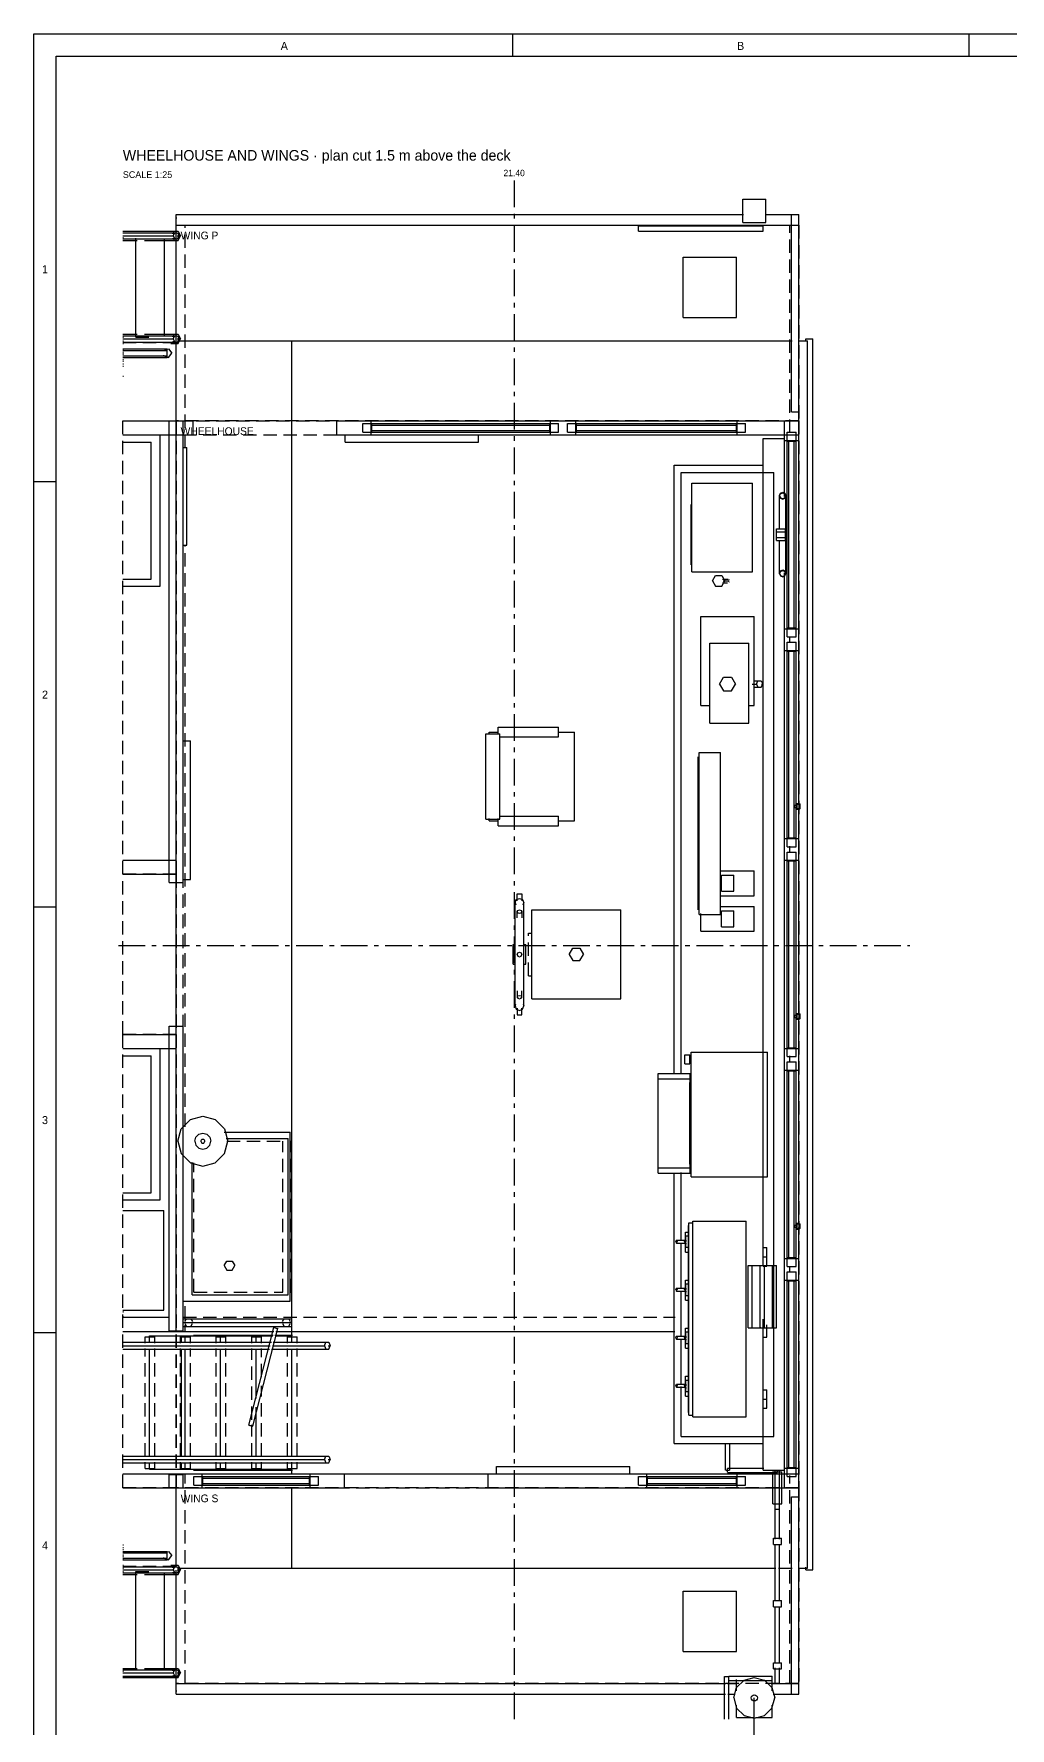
# Model space of a CAD drawing. Extents: x 5 to 836, y 5 to 589.
# Drawn here: x 5 to 224.5, y 208 to 589 of the extents above; entities that cross this region are included whole.
import ezdxf
from ezdxf.enums import TextEntityAlignment as Align

# ---------------------------------------------------------------- set-up
doc = ezdxf.new("R2010")
doc.units = 0
doc.linetypes.add('CENTER', pattern=[10, 6, -1.5, 1, -1.5])
doc.linetypes.add('DASHED', pattern=[4.5, 3, -1.5])
for name, color, linetype in [('CENTRE', 4, 'CENTER'), ('CHECK', 40, 'CONTINUOUS'), ('CUT', 7, 'CONTINUOUS'), ('DETAIL', 8, 'CONTINUOUS'), ('FRAME', 7, 'CONTINUOUS'), ('GA', 4, 'DASHED'), ('GA-TEXT', 4, 'CONTINUOUS'), ('MARKING', 4, 'DASHED'), ('OUTLINE', 7, 'CONTINUOUS'), ('TEXT', 7, 'CONTINUOUS'), ('THIN', 7, 'CONTINUOUS')]:
    doc.layers.add(name, color=color, linetype=linetype)

msp = doc.modelspace()

# ---------------------------------------------------------------- linework, layer by layer
at = {"layer": 'CENTRE'}
for p, q in [((113, 556), (113, 209)), ((113, 556), (113, 209)), ((24, 384), (202, 384))]:
    msp.add_line(p, q, dxfattribs=at)
at = {"layer": 'CHECK'}
msp.add_line((167, 200.2), (167, 214.8), dxfattribs=at)
msp.add_circle((167, 214.8), 0.7, dxfattribs=at)
at = {"layer": 'CUT'}
for p, q in [((25, 502), (40.84, 502)), ((35.4, 398.16), (35.4, 502)), ((37, 498.8), (37, 502)), ((38.6, 398.16), (38.6, 502)), ((40.84, 498.8), (40.84, 502)), ((73.16, 502), (80.84, 502)), ((73.16, 498.8), (73.16, 502)), ((79, 501.4), (81, 501.4)), ((79, 499.4), (79, 501.4)), ((79, 499.4), (81, 499.4)), ((80.84, 498.8), (80.84, 502)), ((81, 499.4), (81, 501.4)), ((81, 501), (121, 501)), ((81, 499.8), (121, 499.8)), ((121, 499.4), (121, 501.4)), ((121, 501.4), (123, 501.4)), ((121, 499.4), (123, 499.4)), ((121.16, 502), (126.84, 502)), ((121.16, 498.8), (121.16, 502)), ((123, 499.4), (123, 501.4)), ((125, 501.4), (127, 501.4)), ((125, 499.4), (125, 501.4)), ((125, 499.4), (127, 499.4)), ((126.84, 498.8), (126.84, 502)), ((127, 499.4), (127, 501.4)), ((127, 501), (163, 501)), ((127, 499.8), (163, 499.8)), ((163, 499.4), (163, 501.4)), ((163, 501.4), (165, 501.4)), ((163, 499.4), (165, 499.4)), ((163.16, 502), (177, 502)), ((163.16, 498.8), (163.16, 502)), ((165, 499.4), (165, 501.4)), ((173.8, 497.56), (173.8, 502)), ((174.4, 499.4), (176.4, 499.4)), ((174.4, 497.4), (174.4, 499.4)), ((176.4, 497.4), (176.4, 499.4)), ((177, 497.56), (177, 502)), ((25, 498.8), (40.84, 498.8)), ((38.6, 496), (39.4, 496)), ((39.4, 474), (39.4, 496)), ((73.16, 498.8), (105, 498.8)), ((75, 497.2), (75, 498.8)), ((75, 497.2), (105, 497.2)), ((105, 497.2), (105, 498.8)), ((121.16, 498.8), (126.84, 498.8)), ((163.16, 498.8), (177, 498.8)), ((173.8, 497.56), (177, 497.56)), ((174.4, 497.4), (176.4, 497.4)), ((174.8, 455.4), (174.8, 497.4)), ((176, 455.4), (176, 497.4)), ((172.68, 485.08), (172.89, 485.59)), ((172.68, 485.08), (172.89, 484.57)), ((172.89, 485.59), (173.4, 485.8)), ((172.89, 484.57), (173.4, 484.36)), ((173.4, 485.8), (173.91, 485.59)), ((173.4, 484.36), (173.91, 484.57)), ((173.91, 485.59), (174.12, 485.08)), ((173.91, 484.57), (174.12, 485.08)), ((172, 477.02), (174, 477.02)), ((172, 475.78), (172, 477.02)), ((174, 475.78), (174, 477.02)), ((38.6, 474), (39.4, 474)), ((172, 475.78), (174, 475.78)), ((172.68, 467.72), (172.84, 468.1)), ((172.68, 467.72), (172.89, 467.21)), ((172.84, 468.1), (172.89, 468.23)), ((172.89, 468.23), (173.4, 468.44)), ((172.89, 467.21), (173.4, 467)), ((173.4, 468.44), (173.91, 468.23)), ((173.4, 467), (173.91, 467.21)), ((173.91, 468.23), (174.12, 467.72)), ((173.91, 467.21), (174.12, 467.72)), ((173.8, 450.36), (173.8, 455.24)), ((173.8, 455.24), (177, 455.24)), ((174.4, 455.4), (176.4, 455.4)), ((174.4, 453.4), (174.4, 455.4)), ((174.4, 453.4), (176.4, 453.4)), ((176.4, 453.4), (176.4, 455.4)), ((177, 450.36), (177, 455.24)), ((173.8, 450.36), (177, 450.36)), ((174.4, 450.2), (174.4, 452.2)), ((174.4, 452.2), (176.4, 452.2)), ((174.4, 450.2), (176.4, 450.2)), ((174.8, 408.2), (174.8, 450.2)), ((176, 408.2), (176, 450.2)), ((176.4, 450.2), (176.4, 452.2)), ((38.6, 430), (40.2, 430)), ((40.2, 398.8), (40.2, 430)), ((176.02, 415.07), (176.02, 415.5)), ((176.05, 415.52), (176.47, 415.52)), ((176.5, 415.07), (176.5, 415.5)), ((176.64, 414.84), (176.64, 415.72)), ((176.7, 415.78), (177.22, 415.78)), ((177.28, 414.84), (177.28, 415.72)), ((176.05, 415.04), (176.47, 415.04)), ((176.7, 414.78), (177.22, 414.78)), ((173.8, 403.16), (173.8, 408.04)), ((173.8, 408.04), (177, 408.04)), ((174.4, 408.2), (176.4, 408.2)), ((174.4, 406.2), (174.4, 408.2)), ((176.4, 406.2), (176.4, 408.2)), ((177, 403.16), (177, 408.04)), ((174.4, 406.2), (176.4, 406.2)), ((174.4, 403), (174.4, 405)), ((174.4, 405), (176.4, 405)), ((176.4, 403), (176.4, 405)), ((25, 403.2), (37, 403.2)), ((37, 400), (37, 403.2)), ((173.8, 403.16), (177, 403.16)), ((174.4, 403), (176.4, 403)), ((174.8, 361), (174.8, 403)), ((176, 361), (176, 403)), ((25, 400), (37, 400)), ((35.4, 398.16), (38.6, 398.16)), ((38.6, 398.8), (40.2, 398.8)), ((125.4, 382), (126.2, 383.39)), ((125.4, 382), (126.2, 380.61)), ((126.2, 383.39), (127.8, 383.39)), ((127.8, 383.39), (128.6, 382)), ((127.8, 380.61), (128.6, 382)), ((126.2, 380.61), (127.8, 380.61)), ((35.4, 297.2), (35.4, 365.84)), ((35.4, 365.84), (38.6, 365.84)), ((38.6, 297.36), (38.6, 365.84)), ((176.02, 367.87), (176.02, 368.3)), ((176.05, 368.32), (176.47, 368.32)), ((176.05, 367.84), (176.47, 367.84)), ((176.5, 367.87), (176.5, 368.3)), ((176.64, 367.64), (176.64, 368.52)), ((176.7, 368.58), (177.22, 368.58)), ((176.7, 367.58), (177.22, 367.58)), ((177.28, 367.64), (177.28, 368.52)), ((25, 364), (37, 364)), ((37, 360.8), (37, 364)), ((25, 360.8), (37, 360.8)), ((152.8, 360), (170, 360)), ((152.8, 332), (152.8, 360)), ((170, 332), (170, 360)), ((173.8, 355.96), (173.8, 360.84)), ((173.8, 360.84), (177, 360.84)), ((174.4, 361), (176.4, 361)), ((174.4, 359), (174.4, 361)), ((174.4, 359), (176.4, 359)), ((176.4, 359), (176.4, 361)), ((177, 355.96), (177, 360.84)), ((145.4, 332.81), (145.4, 355.2)), ((145.4, 355.2), (152.6, 355.2)), ((152.6, 332.8), (152.6, 355.19)), ((173.8, 355.96), (177, 355.96)), ((174.4, 355.8), (174.4, 357.8)), ((174.4, 357.8), (176.4, 357.8)), ((174.4, 355.8), (176.4, 355.8)), ((174.8, 313.8), (174.8, 355.8)), ((176, 313.8), (176, 355.8)), ((176.4, 355.8), (176.4, 357.8)), ((145.4, 354), (152.6, 354)), ((41.2, 340), (41.44, 340.9)), ((41.2, 340), (41.44, 339.1)), ((41.44, 340.9), (42.1, 341.56)), ((41.44, 339.1), (42.1, 338.44)), ((42.1, 341.56), (43, 341.8)), ((43, 341.8), (43.9, 341.56)), ((43.9, 341.56), (44.56, 340.9)), ((43.9, 338.44), (44.56, 339.1)), ((44.56, 340.9), (44.8, 340)), ((44.56, 339.1), (44.8, 340)), ((42.1, 338.44), (43, 338.2)), ((43, 338.2), (43.9, 338.44)), ((145.4, 334), (152.6, 334)), ((145.4, 332.8), (152.6, 332.8)), ((152.8, 332), (170, 332)), ((25, 324.4), (34.2, 324.4)), ((34.2, 302), (34.2, 324.4)), ((176.02, 320.67), (176.02, 321.1)), ((176.05, 321.12), (176.47, 321.12)), ((176.05, 320.64), (176.47, 320.64)), ((176.5, 320.67), (176.5, 321.1)), ((176.64, 320.44), (176.64, 321.32)), ((176.7, 321.38), (177.22, 321.38)), ((176.7, 320.38), (177.22, 320.38)), ((177.28, 320.44), (177.28, 321.32)), ((173.8, 308.76), (173.8, 313.64)), ((173.8, 313.64), (177, 313.64)), ((174.4, 313.8), (176.4, 313.8)), ((174.4, 311.8), (174.4, 313.8)), ((176.4, 311.8), (176.4, 313.8)), ((177, 308.76), (177, 313.64)), ((173.8, 308.76), (177, 308.76)), ((174.4, 311.8), (176.4, 311.8)), ((174.4, 308.6), (174.4, 310.6)), ((174.4, 310.6), (176.4, 310.6)), ((176.4, 308.6), (176.4, 310.6)), ((174.4, 308.6), (176.4, 308.6)), ((174.8, 266.6), (174.8, 308.6)), ((176, 266.6), (176, 308.6)), ((25, 302), (34.2, 302)), ((25, 300.4), (35.4, 300.4)), ((25, 297.2), (35.4, 297.2)), ((35.4, 297.36), (38.6, 297.36)), ((109, 266.8), (139, 266.8)), ((109, 265.2), (109, 266.8)), ((139, 265.2), (139, 266.8)), ((25, 265.2), (42.84, 265.2)), ((35.4, 265.04), (38.6, 265.04)), ((35.4, 262), (35.4, 265.04)), ((37, 262), (37, 265.2)), ((38.6, 262), (38.6, 265.04)), ((41, 264.6), (43, 264.6)), ((41, 262.6), (41, 264.6)), ((42.84, 262), (42.84, 265.2)), ((43, 262.6), (43, 264.6)), ((43, 264.2), (67, 264.2)), ((43, 263), (67, 263)), ((67, 262.6), (67, 264.6)), ((67, 264.6), (69, 264.6)), ((67.16, 265.2), (74.84, 265.2)), ((67.16, 262), (67.16, 265.2)), ((69, 262.6), (69, 264.6)), ((74.84, 262), (74.84, 265.2)), ((107.16, 265.2), (142.84, 265.2)), ((107.16, 262), (107.16, 265.2)), ((141, 264.6), (143, 264.6)), ((141, 262.6), (141, 264.6)), ((142.84, 262), (142.84, 265.2)), ((143, 262.6), (143, 264.6)), ((143, 264.2), (163, 264.2)), ((143, 263), (163, 263)), ((163, 262.6), (163, 264.6)), ((163, 264.6), (165, 264.6)), ((163.16, 262), (163.16, 265.2)), ((163.16, 265.2), (177, 265.2)), ((165, 262.6), (165, 264.6)), ((173.8, 266.44), (177, 266.44)), ((173.8, 262), (173.8, 266.44)), ((174.4, 266.6), (176.4, 266.6)), ((174.4, 264.6), (174.4, 266.6)), ((174.4, 264.6), (176.4, 264.6)), ((176.4, 264.6), (176.4, 266.6)), ((177, 262), (177, 266.44)), ((25, 262), (42.84, 262)), ((41, 262.6), (43, 262.6)), ((67, 262.6), (69, 262.6)), ((67.16, 262), (74.84, 262)), ((107.16, 262), (142.84, 262)), ((141, 262.6), (143, 262.6)), ((163, 262.6), (165, 262.6)), ((163.16, 262), (177, 262))]:
    msp.add_line(p, q, dxfattribs=at)
at = {"layer": 'DETAIL'}
for p, q in [((164.4, 551.8), (169.6, 551.8)), ((164.4, 546.6), (164.4, 551.8)), ((169.6, 546.6), (169.6, 551.8)), ((37, 544.1), (37, 548.4)), ((37, 548.4), (164.55, 548.4)), ((37, 547.6), (37.14, 547.6)), ((37, 546), (177, 546)), ((141, 545.8), (169, 545.8)), ((141, 544.6), (141, 545.8)), ((164.4, 546.6), (169.6, 546.6)), ((169, 544.6), (169, 545.8)), ((169.45, 548.4), (177, 548.4)), ((175.4, 504), (175.4, 548.4)), ((176.86, 547.6), (177, 547.6)), ((177, 415.61), (177, 548.4)), ((25, 544.64), (37.48, 544.64)), ((25, 544.29), (37.32, 544.29)), ((25, 543.6), (36.35, 543.6)), ((25, 543.2), (25.13, 543.2)), ((25, 542.91), (37.32, 542.91)), ((25, 542.56), (28.19, 542.56)), ((27.95, 520.8), (27.95, 543.06)), ((29.86, 542.56), (37.48, 542.56)), ((34.35, 521.22), (34.35, 542.78)), ((36.25, 544.06), (36.52, 544.64)), ((36.25, 543.14), (36.52, 542.56)), ((36.35, 543.6), (36.68, 544.29)), ((36.35, 543.6), (36.68, 542.91)), ((37, 520.87), (37, 543.12)), ((37.23, 543.6), (37.65, 543.6)), ((37.32, 544.29), (37.65, 543.6)), ((37.32, 542.91), (37.65, 543.6)), ((37.48, 544.64), (37.97, 543.6)), ((37.48, 542.56), (37.97, 543.6)), ((141, 544.6), (169, 544.6)), ((151, 538.8), (163, 538.8)), ((151, 525.2), (151, 538.8)), ((163, 525.2), (163, 538.8)), ((151, 525.2), (163, 525.2)), ((25, 521.44), (28.19, 521.44)), ((25, 521.09), (37.32, 521.09)), ((25, 520.8), (25.13, 520.8)), ((25, 520.4), (36.35, 520.4)), ((25, 520), (25.14, 520)), ((25, 519.71), (37.32, 519.71)), ((25, 519.36), (25.14, 519.36)), ((27.95, 520.8), (30.88, 520.8)), ((29.86, 521.44), (37.48, 521.44)), ((35.82, 519.36), (37.48, 519.36)), ((36.25, 520.86), (36.52, 521.44)), ((36.25, 519.94), (36.52, 519.36)), ((36.35, 520.4), (36.68, 521.09)), ((36.35, 520.4), (36.68, 519.71)), ((37, 297.2), (37, 519.89)), ((37.23, 520.4), (37.65, 520.4)), ((37.29, 520), (175.5, 520)), ((37.32, 521.09), (37.65, 520.4)), ((37.32, 519.71), (37.65, 520.4)), ((37.48, 521.44), (37.97, 520.4)), ((37.48, 519.36), (37.97, 520.4)), ((63, 294.67), (63, 520)), ((176.9, 520), (179, 520)), ((178.6, 520.4), (180.2, 520.4)), ((178.6, 519.84), (178.6, 520.4)), ((179, 244), (179, 520)), ((180.2, 243.6), (180.2, 520.4)), ((25, 518.15), (35, 518.15)), ((25, 518), (25.14, 518)), ((25, 517.79), (35, 517.79)), ((25, 517.4), (25.14, 517.4)), ((25, 517.2), (25.14, 517.2)), ((25, 517), (25.14, 517)), ((25, 516.61), (35, 516.61)), ((25, 516.25), (35, 516.25)), ((25, 515.8), (25.14, 515.8)), ((25, 515.4), (25.14, 515.4)), ((25, 514.8), (25.14, 514.8)), ((34.19, 517.79), (35.31, 518.15)), ((34.19, 516.61), (35.31, 516.25)), ((34.2, 517.66), (34.2, 517.79)), ((34.2, 516.61), (34.2, 516.74)), ((35, 516.25), (35, 518.15)), ((35.31, 518.15), (36, 517.2)), ((35.31, 516.25), (36, 517.2)), ((25, 514.28), (25.14, 514.28)), ((25, 512), (25.14, 512)), ((175.4, 504), (177, 504)), ((25, 502), (40.84, 502)), ((35.4, 398.16), (35.4, 502)), ((38.6, 398.16), (38.6, 502)), ((40.84, 498.8), (40.84, 502)), ((73.16, 502), (177, 502)), ((73.16, 498.8), (73.16, 502)), ((79, 501.4), (121, 501.4)), ((79, 499.4), (79, 501.4)), ((79, 499.4), (121, 499.4)), ((80.84, 498.8), (80.84, 502)), ((81, 499.4), (81, 501.4)), ((81, 501), (121, 501)), ((81, 499.8), (121, 499.8)), ((121, 499.4), (121, 501.4)), ((121.13, 501.4), (123, 501.4)), ((121.13, 499.4), (123, 499.4)), ((121.16, 498.8), (121.16, 502)), ((123, 499.4), (123, 501.4)), ((125, 501.4), (126.87, 501.4)), ((125, 499.4), (125, 501.4)), ((125, 499.4), (126.87, 499.4)), ((126.84, 498.8), (126.84, 502)), ((127, 499.4), (127, 501.4)), ((127, 501.4), (165, 501.4)), ((127, 501), (163, 501)), ((127, 499.8), (163, 499.8)), ((127, 499.4), (165, 499.4)), ((163, 499.4), (163, 501.4)), ((163.16, 498.8), (163.16, 502)), ((165, 499.4), (165, 501.4)), ((173.8, 485), (173.8, 502)), ((174.4, 499.4), (176.4, 499.4)), ((174.4, 497.53), (174.4, 499.4)), ((176.4, 497.53), (176.4, 499.4)), ((25, 498.8), (40.84, 498.8)), ((25, 497.2), (31.4, 497.2)), ((31.4, 466.4), (31.4, 497.2)), ((33.4, 464.8), (33.4, 498.8)), ((38.6, 496), (39.4, 496)), ((39.4, 474), (39.4, 496)), ((73.16, 498.8), (174.48, 498.8)), ((75, 497.2), (75, 498.8)), ((75, 497.2), (105, 497.2)), ((105, 497.2), (105, 498.8)), ((169, 498), (173.8, 498)), ((169, 311.9), (169, 498)), ((173.8, 497.56), (177, 497.56)), ((174.4, 497.4), (176.4, 497.4)), ((174.4, 455.4), (174.4, 497.4)), ((174.8, 455.4), (174.8, 497.4)), ((176, 455.4), (176, 497.4)), ((176.3, 498.8), (177, 498.8)), ((176.4, 455.4), (176.4, 497.4)), ((149, 492), (169.06, 492)), ((149, 355.13), (149, 492)), ((173.66, 492), (173.8, 492)), ((150.6, 490.4), (171.4, 490.4)), ((150.6, 355.06), (150.6, 490.4)), ((153, 488), (166.6, 488)), ((153, 468), (153, 488)), ((166.6, 468), (166.6, 488)), ((171.4, 273.6), (171.4, 490.4)), ((172, 475.07), (172, 477.73)), ((174, 475.07), (174, 477.73)), ((38.6, 474), (39.4, 474)), ((25, 466.4), (31.4, 466.4)), ((153, 468), (166.6, 468)), ((157.6, 466), (158.3, 467.21)), ((157.6, 466), (158.3, 464.79)), ((158.3, 467.21), (159.7, 467.21)), ((159.7, 467.21), (160.4, 466)), ((159.7, 464.79), (160.4, 466)), ((159.83, 466.4), (161.1, 466.4)), ((159.83, 465.58), (160.97, 465.58)), ((160.01, 466), (161.34, 466)), ((161.3, 466.31), (161.35, 466.21)), ((161.3, 465.69), (161.35, 465.79)), ((173.8, 262), (173.8, 467.79)), ((25, 464.8), (33.4, 464.8)), ((158.3, 464.8), (159.7, 464.8)), ((155, 458), (167, 458)), ((155, 438), (155, 458)), ((167, 438), (167, 458)), ((173.8, 455.24), (177, 455.24)), ((174.4, 455.4), (176.4, 455.4)), ((174.4, 453.4), (174.4, 455.27)), ((174.4, 453.4), (176.4, 453.4)), ((176.4, 453.4), (176.4, 455.27)), ((157, 452), (165.8, 452)), ((157, 434), (157, 452)), ((165.8, 434), (165.8, 452)), ((173.8, 450.36), (177, 450.36)), ((174.4, 406.2), (174.4, 452.2)), ((174.4, 452.2), (176.4, 452.2)), ((174.4, 450.2), (176.4, 450.2)), ((174.8, 408.2), (174.8, 450.2)), ((176, 408.2), (176, 450.2)), ((176.4, 406.2), (176.4, 452.2)), ((159.2, 442.8), (160.1, 444.36)), ((159.2, 442.8), (160.1, 441.24)), ((160.1, 444.36), (161.9, 444.36)), ((161.9, 444.36), (162.8, 442.8)), ((161.9, 441.24), (162.8, 442.8)), ((166.55, 442.8), (167.48, 442.8)), ((166.82, 443.49), (168.56, 443.49)), ((166.82, 442.11), (168.56, 442.11)), ((167.48, 442.8), (167.84, 443.49)), ((167.48, 442.8), (167.84, 442.11)), ((168.56, 443.49), (168.92, 442.8)), ((168.56, 442.11), (168.92, 442.8)), ((168.65, 442.8), (168.92, 442.8)), ((160.1, 441.24), (161.9, 441.24)), ((155, 438), (157.09, 438)), ((165.6, 438), (167, 438)), ((106.6, 431.6), (109.8, 431.6)), ((106.6, 412.4), (106.6, 431.6)), ((107.4, 432), (109.49, 432)), ((107.4, 431.44), (107.4, 432)), ((109.4, 431.45), (109.4, 433.1)), ((109.4, 433.1), (123, 433.1)), ((109.68, 430.9), (123, 430.9)), ((109.8, 412.4), (109.8, 431.6)), ((122.84, 432), (126.6, 432)), ((123, 430.9), (123, 433.1)), ((126.6, 412), (126.6, 432)), ((157, 434), (165.8, 434)), ((38.6, 430), (40.2, 430)), ((40.2, 398.8), (40.2, 430)), ((154.6, 427.4), (159.4, 427.4)), ((154.6, 391), (154.6, 427.4)), ((159.4, 391), (159.4, 427.4)), ((106.6, 412.4), (109.8, 412.4)), ((107.4, 412), (107.4, 412.56)), ((107.4, 412), (109.49, 412)), ((109.4, 410.9), (109.4, 412.55)), ((109.68, 413.1), (123, 413.1)), ((122.84, 412), (126.6, 412)), ((123, 410.9), (123, 413.1)), ((177, 368.44), (177, 414.91)), ((109.4, 410.9), (123, 410.9)), ((173.8, 408.04), (177, 408.04)), ((174.4, 408.2), (176.4, 408.2)), ((174.4, 406.2), (176.4, 406.2)), ((174.4, 403.13), (174.4, 405)), ((174.4, 405), (176.4, 405)), ((176.4, 403.13), (176.4, 405)), ((25, 403.2), (37, 403.2)), ((159.33, 400.8), (167, 400.8)), ((167, 395.2), (167, 400.8)), ((173.8, 403.16), (177, 403.16)), ((174.4, 403), (176.4, 403)), ((174.4, 361), (174.4, 403)), ((174.8, 361), (174.8, 403)), ((176, 361), (176, 403)), ((176.4, 361), (176.4, 403)), ((25, 400), (37, 400)), ((35.4, 398.16), (38.6, 398.16)), ((38.6, 398.8), (40.2, 398.8)), ((159.6, 399.8), (162.4, 399.8)), ((113.68, 395.6), (114.72, 395.6)), ((159.33, 395.2), (167, 395.2)), ((159.33, 392.8), (167, 392.8)), ((159.6, 396.2), (162.4, 396.2)), ((167, 387.2), (167, 392.8)), ((113.68, 391.62), (113.83, 391.88)), ((113.68, 391.62), (113.83, 391.36)), ((113.83, 391.88), (114.2, 391.98)), ((113.83, 391.36), (114.2, 391.25)), ((114.2, 391.98), (114.57, 391.88)), ((114.2, 391.25), (114.57, 391.36)), ((114.57, 391.88), (114.72, 391.62)), ((114.57, 391.36), (114.72, 391.62)), ((117, 392), (137, 392)), ((117, 372), (117, 392)), ((137, 372), (137, 392)), ((154.6, 391), (159.4, 391)), ((155, 387.2), (155, 391.16)), ((159.6, 391.8), (162.4, 391.8)), ((155, 387.2), (167, 387.2)), ((159.6, 388.2), (162.4, 388.2)), ((112.8, 379.8), (112.8, 384.2)), ((113.68, 382), (113.83, 382.37)), ((113.68, 382), (113.83, 381.63)), ((113.83, 382.37), (114.2, 382.52)), ((113.83, 381.63), (114.2, 381.48)), ((114.2, 382.52), (114.57, 382.37)), ((114.2, 381.48), (114.57, 381.63)), ((114.57, 382.37), (114.72, 382)), ((114.57, 381.63), (114.72, 382)), ((115.6, 379.8), (115.6, 384.2)), ((125.4, 382), (126.2, 383.39)), ((125.4, 382), (126.2, 380.61)), ((126.2, 383.39), (127.8, 383.39)), ((127.8, 383.39), (128.6, 382)), ((127.8, 380.61), (128.6, 382)), ((126.2, 380.61), (127.8, 380.61)), ((113.68, 372.38), (113.83, 372.64)), ((113.68, 372.38), (113.83, 372.12)), ((113.83, 372.64), (114.2, 372.75)), ((113.83, 372.12), (114.2, 372.02)), ((114.2, 372.75), (114.57, 372.64)), ((114.2, 372.02), (114.57, 372.12)), ((114.57, 372.64), (114.72, 372.38)), ((114.57, 372.12), (114.72, 372.38)), ((117, 372), (137, 372)), ((35.4, 297.2), (35.4, 365.84)), ((35.4, 365.84), (38.6, 365.84)), ((38.6, 342.92), (38.6, 365.84)), ((113.68, 368.4), (114.72, 368.4)), ((177, 321.27), (177, 367.74)), ((25, 364), (37, 364)), ((25, 360.8), (37, 360.8)), ((25, 359.2), (31.4, 359.2)), ((31.4, 328.4), (31.4, 359.2)), ((33.4, 326.8), (33.4, 360.8)), ((151.4, 357.4), (151.4, 359.4)), ((152.52, 357.4), (152.52, 359.4)), ((173.8, 360.84), (177, 360.84)), ((174.4, 361), (176.4, 361)), ((174.4, 359), (174.4, 360.87)), ((174.4, 359), (176.4, 359)), ((176.4, 359), (176.4, 360.87)), ((145.4, 332.8), (145.4, 355.2)), ((145.4, 355.2), (152.6, 355.2)), ((152.6, 332.8), (152.6, 355.2)), ((173.8, 355.96), (177, 355.96)), ((174.4, 311.8), (174.4, 357.8)), ((174.4, 357.8), (176.4, 357.8)), ((174.4, 355.8), (176.4, 355.8)), ((174.8, 313.8), (174.8, 355.8)), ((176, 313.8), (176, 355.8)), ((176.4, 311.8), (176.4, 357.8)), ((145.4, 354), (152.6, 354)), ((38.15, 342.8), (40.2, 344.85)), ((40.2, 344.85), (43, 345.6)), ((43, 345.6), (45.8, 344.85)), ((45.8, 344.85), (47.85, 342.8)), ((37.4, 340), (38.15, 342.8)), ((37.4, 340), (38.15, 337.2)), ((42.52, 340), (42.76, 340.42)), ((42.52, 340), (42.76, 339.58)), ((42.76, 340.42), (43.24, 340.42)), ((42.76, 339.58), (43.24, 339.58)), ((43.24, 340.42), (43.48, 340)), ((43.24, 339.58), (43.48, 340)), ((47.81, 342), (62.6, 342)), ((47.85, 342.8), (48.6, 340)), ((47.85, 337.2), (48.6, 340)), ((62.6, 304), (62.6, 342)), ((38.15, 337.2), (40.2, 335.15)), ((38.6, 297.36), (38.6, 337.19)), ((45.8, 335.15), (47.85, 337.2)), ((40.2, 335.15), (43, 334.4)), ((43, 334.4), (45.8, 335.15)), ((145.4, 334), (152.6, 334)), ((145.4, 332.8), (152.6, 332.8)), ((149, 272), (149, 332.88)), ((150.6, 317.69), (150.6, 332.94)), ((25, 328.4), (31.4, 328.4)), ((25, 326.8), (33.4, 326.8)), ((25, 324.4), (34.2, 324.4)), ((34.2, 302), (34.2, 324.4)), ((152.32, 321.6), (153.2, 321.6)), ((152.32, 278.4), (152.32, 321.6)), ((153.2, 322), (165.2, 322)), ((153.2, 278), (153.2, 322)), ((165.2, 278), (165.2, 322)), ((177, 215.6), (177, 320.57)), ((149.37, 317.4), (149.41, 317.63)), ((149.37, 317.4), (149.41, 317.17)), ((149.41, 317.63), (149.51, 317.72)), ((149.41, 317.17), (149.51, 317.08)), ((149.51, 317.72), (149.61, 317.63)), ((149.51, 317.08), (149.61, 317.17)), ((149.61, 317.17), (149.65, 317.4)), ((149.64, 317.63), (149.68, 317.41)), ((150.6, 306.91), (150.6, 317.13)), ((151.35, 317.4), (151.39, 317.63)), ((151.35, 317.4), (151.39, 317.17)), ((151.39, 317.63), (151.49, 317.72)), ((151.39, 317.17), (151.49, 317.08)), ((151.49, 317.72), (151.59, 317.63)), ((151.49, 317.08), (151.59, 317.17)), ((151.52, 317.64), (151.52, 319.56)), ((151.52, 315.04), (151.52, 316.96)), ((151.59, 317.63), (151.63, 317.4)), ((151.59, 317.17), (151.63, 317.4)), ((151.64, 316.12), (151.64, 318.68)), ((152.2, 316.12), (152.2, 318.68)), ((47.8, 312), (48.4, 313.04)), ((48.4, 313.04), (49.6, 313.04)), ((49.6, 313.04), (50.2, 312)), ((169, 316.08), (169.8, 316.08)), ((169, 314), (169.8, 314)), ((169.8, 311.92), (169.8, 316.08)), ((173.8, 313.64), (177, 313.64)), ((174.4, 313.8), (176.4, 313.8)), ((47.8, 312), (48.4, 310.96)), ((48.4, 310.96), (49.6, 310.96)), ((49.6, 310.96), (50.2, 312)), ((151.52, 306.84), (151.52, 308.76)), ((165.6, 298), (165.6, 312)), ((165.6, 312), (172, 312)), ((166.5, 298), (166.5, 312)), ((168.3, 298), (168.3, 312)), ((168.4, 311.86), (168.4, 312)), ((169, 311.92), (169.8, 311.92)), ((169.2, 311.86), (169.2, 312)), ((169.3, 298), (169.3, 312)), ((171.1, 298), (171.1, 312)), ((172, 298), (172, 312)), ((173.8, 308.76), (177, 308.76)), ((174.4, 311.8), (176.4, 311.8)), ((174.4, 308.73), (174.4, 310.6)), ((174.4, 310.6), (176.4, 310.6)), ((176.4, 308.73), (176.4, 310.6)), ((149.37, 306.6), (149.41, 306.83)), ((149.37, 306.6), (149.41, 306.37)), ((149.41, 306.83), (149.51, 306.92)), ((149.41, 306.37), (149.51, 306.28)), ((149.51, 306.92), (149.61, 306.83)), ((149.51, 306.28), (149.61, 306.37)), ((149.61, 306.83), (149.65, 306.6)), ((149.61, 306.37), (149.65, 306.6)), ((150.6, 296.13), (150.6, 306.35)), ((151.35, 306.6), (151.39, 306.83)), ((151.35, 306.6), (151.39, 306.37)), ((151.39, 306.83), (151.49, 306.92)), ((151.39, 306.37), (151.49, 306.28)), ((151.49, 306.92), (151.59, 306.83)), ((151.49, 306.28), (151.59, 306.37)), ((151.52, 304.24), (151.52, 306.16)), ((151.59, 306.83), (151.63, 306.6)), ((151.59, 306.37), (151.63, 306.6)), ((151.64, 305.32), (151.64, 307.88)), ((152.2, 305.32), (152.2, 307.88)), ((174.4, 308.6), (176.4, 308.6)), ((174.4, 266.6), (174.4, 308.6)), ((174.8, 266.6), (174.8, 308.6)), ((176, 266.6), (176, 308.6)), ((176.4, 266.6), (176.4, 308.6)), ((25, 302), (34.2, 302)), ((25, 301.8), (25.14, 301.8)), ((25, 301.6), (25.14, 301.6)), ((38.6, 304), (62.6, 304)), ((25, 300.56), (25.14, 300.56)), ((25, 300.4), (35.4, 300.4)), ((25, 297.2), (58.96, 297.2)), ((35.4, 297.36), (38.6, 297.36)), ((38.6, 300.07), (63, 300.07)), ((38.6, 299.2), (63, 299.2)), ((38.6, 298.33), (63, 298.33)), ((38.93, 299.42), (39.3, 300.07)), ((38.93, 298.98), (39.3, 298.33)), ((40.3, 300.07), (40.68, 299.42)), ((40.3, 298.33), (40.68, 298.98)), ((58.95, 298.11), (59.8, 297.9)), ((59.51, 297.2), (149.17, 297.2)), ((59.64, 297.94), (59.85, 297.89)), ((60.93, 299.42), (61.3, 300.07)), ((60.93, 298.98), (61.3, 298.33)), ((62.3, 300.07), (62.67, 299.42)), ((62.3, 298.33), (62.67, 298.98)), ((151.52, 296.04), (151.52, 297.96)), ((165.6, 298), (172, 298)), ((168.4, 298), (168.4, 298.14)), ((169, 266), (169, 299.94)), ((169.2, 298), (169.2, 298.14)), ((169.8, 295.92), (169.8, 298.69)), ((176.86, 297.2), (177, 297.2)), ((25, 294.76), (58.4, 294.76)), ((25, 294), (58.1, 294)), ((31, 296.2), (58.77, 296.2)), ((31, 294.67), (31, 296.2)), ((38.2, 294.67), (38.2, 296.2)), ((39, 294.67), (39, 296.2)), ((39.8, 296.06), (39.8, 296.2)), ((40.93, 296.36), (58.78, 296.36)), ((46.2, 295.92), (46.2, 296.2)), ((47, 294.67), (47, 296.2)), ((47.8, 296.06), (47.8, 296.2)), ((54.2, 295.92), (54.2, 296.2)), ((55, 294.67), (55, 296.2)), ((55.8, 296.06), (55.8, 296.2)), ((58.66, 294), (70.39, 294)), ((58.82, 294.76), (71.31, 294.76)), ((59.2, 296.36), (63.13, 296.36)), ((59.33, 296.2), (63.1, 296.2)), ((70.39, 294), (70.69, 294.76)), ((70.39, 294), (70.69, 293.24)), ((71.19, 294), (71.61, 294)), ((71.31, 294.76), (71.61, 294)), ((71.31, 293.24), (71.61, 294)), ((149.37, 295.8), (149.41, 296.03)), ((149.37, 295.8), (149.41, 295.57)), ((149.41, 296.03), (149.51, 296.12)), ((149.41, 295.57), (149.51, 295.48)), ((149.51, 296.12), (149.61, 296.03)), ((149.51, 295.48), (149.61, 295.57)), ((149.61, 296.03), (149.65, 295.8)), ((149.61, 295.57), (149.65, 295.8)), ((150.6, 285.22), (150.6, 295.57)), ((151.35, 295.8), (151.39, 296.03)), ((151.35, 295.8), (151.39, 295.57)), ((151.39, 296.03), (151.49, 296.12)), ((151.39, 295.57), (151.49, 295.48)), ((151.49, 296.12), (151.59, 296.03)), ((151.49, 295.48), (151.59, 295.57)), ((151.52, 293.44), (151.52, 295.36)), ((151.59, 296.03), (151.63, 295.8)), ((151.59, 295.57), (151.63, 295.8)), ((151.64, 294.52), (151.64, 297.08)), ((152.2, 294.52), (152.2, 297.08)), ((169, 295.92), (169.8, 295.92)), ((25, 293.24), (57.98, 293.24)), ((31, 269.13), (31, 293.27)), ((38.2, 269.13), (38.2, 293.27)), ((39, 269.13), (39, 293.27)), ((47, 269.13), (47, 293.27)), ((55, 282.11), (55, 293.27)), ((58.43, 293.24), (71.31, 293.24)), ((63, 269.05), (63, 293.29)), ((151.52, 285.24), (151.52, 287.16)), ((151.64, 283.72), (151.64, 286.28)), ((152.2, 283.72), (152.2, 286.28)), ((149.37, 285), (149.41, 285.23)), ((149.37, 285), (149.41, 284.77)), ((149.41, 285.23), (149.51, 285.32)), ((149.41, 284.77), (149.51, 284.68)), ((149.51, 285.32), (149.61, 285.23)), ((149.51, 284.68), (149.61, 284.77)), ((149.61, 285.23), (149.65, 285)), ((149.61, 284.77), (149.65, 285)), ((150.6, 273.6), (150.6, 284.8)), ((151.35, 285), (151.39, 285.23)), ((151.35, 285), (151.39, 284.77)), ((151.39, 285.23), (151.49, 285.32)), ((151.39, 284.77), (151.49, 284.68)), ((151.49, 285.32), (151.59, 285.23)), ((151.49, 284.68), (151.59, 284.77)), ((151.52, 282.64), (151.52, 284.56)), ((151.59, 285.23), (151.63, 285)), ((151.59, 284.77), (151.63, 285)), ((169, 284.08), (169.8, 284.08)), ((169, 282), (169.8, 282)), ((169.8, 279.92), (169.8, 284.08)), ((55, 269.13), (55, 280.15)), ((152.32, 278.4), (153.2, 278.4)), ((169, 279.92), (169.8, 279.92)), ((53.35, 276.11), (53.56, 276.06)), ((53.4, 276.1), (54.25, 275.89)), ((53.56, 276.06), (53.91, 275.97)), ((153.2, 278), (165.2, 278)), ((149, 272), (169.06, 272)), ((150.6, 273.6), (171.4, 273.6)), ((173.66, 272), (173.8, 272)), ((25, 269.16), (71.31, 269.16)), ((25, 268.4), (70.39, 268.4)), ((25, 267.64), (71.31, 267.64)), ((31, 266.2), (31, 267.73)), ((38.2, 266.2), (38.2, 267.73)), ((39, 266.2), (39, 267.73)), ((47, 266.2), (47, 267.73)), ((55, 266.2), (55, 267.73)), ((63, 265.06), (63, 267.79)), ((70.39, 268.4), (70.69, 269.16)), ((70.39, 268.4), (70.69, 267.64)), ((71.19, 268.4), (71.61, 268.4)), ((71.31, 269.16), (71.61, 268.4)), ((71.31, 267.64), (71.61, 268.4)), ((109, 266.8), (139, 266.8)), ((109, 265.2), (109, 266.8)), ((139, 265.2), (139, 266.8)), ((25, 265.2), (171.27, 265.2)), ((31, 266.2), (63.1, 266.2)), ((35.4, 265.04), (38.6, 265.04)), ((35.4, 262), (35.4, 265.04)), ((37, 244.09), (37, 265.2)), ((38.6, 262), (38.6, 265.04)), ((39.8, 266.2), (39.8, 266.34)), ((40.93, 266.04), (63.13, 266.04)), ((41, 264.6), (42.87, 264.6)), ((41, 262.6), (41, 264.6)), ((42.84, 262), (42.84, 265.2)), ((43, 262.6), (43, 264.6)), ((43, 264.6), (69, 264.6)), ((43, 264.2), (67, 264.2)), ((43, 263), (67, 263)), ((46.2, 266.2), (46.2, 266.48)), ((47.8, 266.2), (47.8, 266.34)), ((54.2, 266.2), (54.2, 266.48)), ((55.8, 266.2), (55.8, 266.34)), ((67, 262.6), (67, 264.6)), ((67.16, 262), (67.16, 265.2)), ((69, 262.6), (69, 264.6)), ((74.84, 262), (74.84, 265.2)), ((107.16, 262), (107.16, 265.2)), ((141, 262.6), (141, 264.6)), ((141, 264.6), (142.87, 264.6)), ((142.84, 262), (142.84, 265.2)), ((143, 262.6), (143, 264.6)), ((143, 264.6), (165, 264.6)), ((143, 264.2), (163, 264.2)), ((143, 263), (163, 263)), ((160.58, 266), (161.42, 266)), ((161, 265.58), (161, 266.42)), ((163, 262.6), (163, 264.6)), ((163.16, 262), (163.16, 265.2)), ((165, 262.6), (165, 264.6)), ((169, 266), (173.8, 266)), ((171.2, 265.6), (173.2, 265.6)), ((172.2, 265.58), (172.2, 266.12)), ((173.08, 265.2), (174.48, 265.2)), ((173.8, 266.44), (177, 266.44)), ((174.4, 266.6), (176.4, 266.6)), ((174.4, 264.6), (174.4, 266.47)), ((174.4, 264.6), (176.4, 264.6)), ((176.3, 265.2), (177, 265.2)), ((176.4, 264.6), (176.4, 266.47)), ((25, 262), (74.84, 262)), ((41, 262.6), (42.87, 262.6)), ((43, 262.6), (69, 262.6)), ((63, 244), (63, 262.19)), ((107.16, 262), (171.27, 262)), ((141, 262.6), (142.87, 262.6)), ((143, 262.6), (165, 262.6)), ((173.09, 262), (177, 262)), ((175.4, 215.6), (175.4, 260)), ((175.4, 260), (177, 260)), ((171.2, 258.4), (173.2, 258.4)), ((171.72, 257.2), (172.68, 257.2)), ((25, 249.2), (25.14, 249.2)), ((25, 248.6), (25.14, 248.6)), ((25, 248.2), (25.14, 248.2)), ((25, 247.75), (35, 247.75)), ((34.19, 247.39), (35.31, 247.75)), ((35, 245.85), (35, 247.75)), ((35.31, 247.75), (36, 246.8)), ((171.3, 250.7), (173.1, 250.7)), ((171.3, 249.3), (171.3, 250.7)), ((171.3, 249.3), (173.1, 249.3)), ((173.1, 249.3), (173.1, 250.7)), ((25, 247.39), (35, 247.39)), ((25, 247), (25.14, 247)), ((25, 246.8), (25.14, 246.8)), ((25, 246.6), (25.14, 246.6)), ((25, 246.21), (35, 246.21)), ((25, 246), (25.14, 246)), ((25, 245.85), (35, 245.85)), ((25, 244.64), (25.14, 244.64)), ((25, 244.29), (37.32, 244.29)), ((25, 244), (25.14, 244)), ((34.19, 246.21), (35.31, 245.85)), ((34.2, 247.26), (34.2, 247.39)), ((34.2, 246.21), (34.2, 246.34)), ((35.31, 245.85), (36, 246.8)), ((35.82, 244.64), (37.48, 244.64)), ((36.25, 244.06), (36.52, 244.64)), ((36.35, 243.6), (36.68, 244.29)), ((37.29, 244), (171.86, 244)), ((37.32, 244.29), (37.65, 243.6)), ((37.48, 244.64), (37.97, 243.6)), ((172.42, 244), (175.5, 244)), ((176.9, 244), (179, 244)), ((178.6, 243.6), (178.6, 244.16)), ((25, 243.6), (36.35, 243.6)), ((25, 243.2), (25.13, 243.2)), ((25, 242.91), (37.32, 242.91)), ((25, 242.56), (28.19, 242.56)), ((27.95, 220.94), (27.95, 243.2)), ((27.95, 243.2), (30.88, 243.2)), ((29.86, 242.56), (37.48, 242.56)), ((34.35, 221.22), (34.35, 242.78)), ((36.25, 243.14), (36.52, 242.56)), ((36.35, 243.6), (36.68, 242.91)), ((37, 220.87), (37, 243.11)), ((37.23, 243.6), (37.65, 243.6)), ((37.32, 242.91), (37.65, 243.6)), ((37.48, 242.56), (37.97, 243.6)), ((178.6, 243.6), (180.2, 243.6)), ((151, 225.2), (151, 238.8)), ((151, 238.8), (163, 238.8)), ((163, 225.2), (163, 238.8)), ((171.3, 235.3), (171.3, 236.7)), ((171.3, 236.7), (173.1, 236.7)), ((173.1, 235.3), (173.1, 236.7)), ((171.3, 235.3), (173.1, 235.3)), ((151, 225.2), (163, 225.2)), ((25, 221.44), (28.19, 221.44)), ((25, 221.09), (37.32, 221.09)), ((29.86, 221.44), (37.48, 221.44)), ((36.25, 220.86), (36.52, 221.44)), ((36.35, 220.4), (36.68, 221.09)), ((37.32, 221.09), (37.65, 220.4)), ((37.48, 221.44), (37.97, 220.4)), ((171.3, 221.3), (171.3, 222.7)), ((171.3, 222.7), (173.1, 222.7)), ((171.3, 221.3), (173.1, 221.3)), ((173.1, 221.3), (173.1, 222.7)), ((25, 220.8), (25.13, 220.8)), ((25, 220.4), (36.35, 220.4)), ((25, 219.7), (37.32, 219.7)), ((25, 219.36), (37.48, 219.36)), ((36.25, 219.94), (36.52, 219.36)), ((36.35, 220.4), (36.68, 219.71)), ((37, 215.6), (37, 219.9)), ((37, 218), (160.5, 218)), ((37.23, 220.4), (37.65, 220.4)), ((37.32, 219.71), (37.65, 220.4)), ((37.48, 219.36), (37.97, 220.4)), ((160.3, 219.6), (161.3, 219.6)), ((160.3, 210), (160.3, 219.6)), ((161.06, 218), (163.15, 218)), ((161.3, 219.7), (171, 219.7)), ((161.3, 210), (161.3, 219.7)), ((161.3, 218.7), (171, 218.7)), ((163, 216.41), (163, 218.92)), ((163.02, 217.1), (164.7, 218.78)), ((164.7, 218.78), (167, 219.4)), ((167, 219.4), (169.3, 218.78)), ((169.3, 218.78), (170.98, 217.1)), ((170.85, 218), (177, 218)), ((170.86, 219.2), (171, 219.2)), ((171, 216.41), (171, 219.7)), ((37, 216.4), (37.14, 216.4)), ((37, 215.6), (160.5, 215.6)), ((161.06, 215.6), (162.73, 215.6)), ((162.4, 214.8), (163.02, 217.1)), ((162.4, 214.8), (163.02, 212.5)), ((170.98, 217.1), (171.6, 214.8)), ((170.98, 212.5), (171.6, 214.8)), ((171.27, 215.6), (177, 215.6)), ((176.86, 216.4), (177, 216.4)), ((163, 210.4), (163, 213.19)), ((163, 210.4), (166.72, 210.4)), ((163.02, 212.5), (164.7, 210.82)), ((164.7, 210.82), (167, 210.2)), ((167, 210.2), (169.3, 210.82)), ((167.28, 210.4), (171, 210.4)), ((169.3, 210.82), (170.98, 212.5)), ((171, 210.4), (171, 213.19))]:
    msp.add_line(p, q, dxfattribs=at)
at = {"layer": 'FRAME'}
for p, q in [((10, 584), (831, 584)), ((10, 10), (10, 584))]:
    msp.add_line(p, q, dxfattribs=at)
at = {"layer": 'GA'}
for p, q in [((37, 546), (177, 546)), ((37, 502), (37, 546)), ((177, 546), (177, 502)), ((25, 502), (37, 502)), ((25, 400), (25, 502)), ((37, 502), (37, 400)), ((37, 502), (177, 502)), ((37, 262), (37, 502)), ((177, 502), (37, 502)), ((177, 502), (177, 262)), ((37, 400), (25, 400)), ((25, 400), (37, 400)), ((25, 364), (25, 400)), ((37, 400), (37, 364)), ((25, 364), (37, 364)), ((25, 262), (25, 364)), ((37, 364), (25, 364)), ((37, 364), (37, 262)), ((37, 262), (25, 262)), ((177, 262), (37, 262)), ((37, 262), (177, 262)), ((37, 218), (37, 262)), ((177, 262), (177, 218)), ((177, 218), (37, 218))]:
    msp.add_line(p, q, dxfattribs=at)
at = {"layer": 'MARKING'}
for p, q in [((39, 495.9), (39, 546)), ((39, 546), (175, 546)), ((175, 499.26), (175, 546)), ((25, 519.6), (37, 519.6)), ((37, 502), (37, 519.6)), ((25, 502), (37, 502)), ((25, 498.8), (35.4, 498.8)), ((35.4, 403.2), (35.4, 498.8)), ((38.6, 498.8), (173.8, 498.8)), ((38.6, 342.93), (38.6, 498.8)), ((173.8, 497.4), (173.8, 498.8)), ((39, 343.24), (39, 474.07)), ((173.8, 450.25), (173.8, 455.29)), ((175, 452.11), (175, 453.5)), ((173.8, 403.1), (173.8, 408.13)), ((175, 404.81), (175, 406.35)), ((25, 403.2), (35.4, 403.2)), ((25, 400), (37, 400)), ((37, 364), (37, 400)), ((116.2, 386.8), (117, 386.8)), ((116.2, 377.2), (116.2, 386.8)), ((117, 377.2), (117, 386.8)), ((116.2, 377.2), (117, 377.2)), ((25, 364), (37, 364)), ((25, 360.8), (35.4, 360.8)), ((35.4, 300.4), (35.4, 360.8)), ((173.8, 355.81), (173.8, 360.98)), ((175, 357.65), (175, 359.19)), ((48.41, 340), (61, 340)), ((61, 306), (61, 340)), ((62.6, 340), (62.8, 340)), ((62.6, 306), (62.6, 340)), ((62.8, 306), (62.8, 340)), ((38.6, 300.4), (38.6, 337.2)), ((41, 306), (41, 335.1)), ((173.8, 308.66), (173.8, 313.69)), ((175, 310.49), (175, 311.89)), ((41, 306), (61, 306)), ((62.6, 306), (62.8, 306)), ((39, 299.86), (39, 304.2)), ((25, 300.4), (35.4, 300.4)), ((38.6, 300.4), (149.18, 300.4)), ((39, 297.2), (39, 298.6)), ((39, 297.2), (58.87, 297.2)), ((59.43, 297.2), (149.12, 297.2)), ((63, 294.67), (63, 300.4)), ((30, 296), (32.2, 296)), ((30, 294.6), (30, 296)), ((32.2, 294.6), (32.2, 296)), ((38, 296), (40.2, 296)), ((38, 294.6), (38, 296)), ((40.2, 294.6), (40.2, 296)), ((46, 296), (48.2, 296)), ((46, 294.6), (46, 296)), ((48.2, 294.6), (48.2, 296)), ((54, 296), (56.2, 296)), ((54, 294.6), (54, 296)), ((56.2, 294.6), (56.2, 296)), ((62, 296), (64.2, 296)), ((62, 294.6), (62, 296)), ((64.2, 294.6), (64.2, 296)), ((30, 269.05), (30, 293.35)), ((32.2, 269.05), (32.2, 293.35)), ((38, 269.05), (38, 293.35)), ((40.2, 269.05), (40.2, 293.35)), ((46, 269.05), (46, 293.35)), ((48.2, 269.05), (48.2, 293.35)), ((54, 277.29), (54, 293.35)), ((56.2, 286.92), (56.2, 293.35)), ((62, 269.05), (62, 293.35)), ((63, 269.11), (63, 293.29)), ((64.2, 269.05), (64.2, 293.35)), ((56.2, 269.05), (56.2, 284.97)), ((54, 269.05), (54, 276.17)), ((30, 266.4), (30, 267.8)), ((32.2, 266.4), (32.2, 267.8)), ((38, 266.4), (38, 267.8)), ((40.2, 266.4), (40.2, 267.8)), ((46, 266.4), (46, 267.8)), ((48.2, 266.4), (48.2, 267.8)), ((54, 266.4), (54, 267.8)), ((56.2, 266.4), (56.2, 267.8)), ((62, 266.4), (62, 267.8)), ((63, 265.2), (63, 267.72)), ((64.2, 266.4), (64.2, 267.8)), ((30, 266.4), (32.2, 266.4)), ((38, 266.4), (40.2, 266.4)), ((39, 265.2), (171.36, 265.2)), ((39, 218), (39, 265.2)), ((46, 266.4), (48.2, 266.4)), ((54, 266.4), (56.2, 266.4)), ((62, 266.4), (64.2, 266.4)), ((173.04, 265.2), (174.58, 265.2)), ((173.8, 265.2), (173.8, 266.6)), ((175, 218), (175, 264.78)), ((25, 262), (37, 262)), ((37, 244.4), (37, 262)), ((25, 244.4), (37, 244.4)), ((39, 218), (160.59, 218)), ((161.01, 218), (163.11, 218)), ((170.8, 218), (171.92, 218)), ((172.48, 218), (175, 218))]:
    msp.add_line(p, q, dxfattribs=at)
at = {"layer": 'OUTLINE'}
for p, q in [((172.68, 485.2), (172.89, 485.71)), ((172.68, 477.72), (172.68, 485.2)), ((172.68, 485.2), (172.89, 484.69)), ((172.89, 485.71), (173.4, 485.92)), ((172.89, 484.69), (173.4, 484.48)), ((173.4, 485.92), (173.91, 485.71)), ((173.4, 484.48), (173.91, 484.69)), ((173.91, 485.71), (174.12, 485.2)), ((173.91, 484.69), (174.12, 485.2)), ((174.12, 467.6), (174.12, 485.2)), ((152.8, 469.6), (152.8, 483.2)), ((172, 477.73), (174, 477.73)), ((172, 475.07), (174, 475.07)), ((172.68, 467.6), (172.68, 475.08)), ((172.68, 467.6), (172.89, 468.11)), ((172.68, 467.6), (172.89, 467.09)), ((172.89, 468.11), (173.4, 468.32)), ((172.89, 467.09), (173.4, 466.88)), ((173.4, 468.32), (173.91, 468.11)), ((173.4, 466.88), (173.91, 467.09)), ((173.91, 468.11), (174.12, 467.6)), ((173.91, 467.09), (174.12, 467.6)), ((154.4, 392), (154.4, 426.4)), ((176.02, 415.07), (176.02, 415.5)), ((176.05, 415.52), (176.47, 415.52)), ((176.5, 415.07), (176.5, 415.5)), ((176.52, 415.88), (176.58, 415.94)), ((176.52, 414.68), (176.52, 415.88)), ((176.52, 415.76), (176.58, 415.82)), ((176.58, 415.94), (177.02, 415.94)), ((176.58, 415.82), (177.26, 415.82)), ((176.64, 415.72), (176.7, 415.78)), ((176.64, 414.84), (176.64, 415.72)), ((176.7, 415.78), (177.22, 415.78)), ((177.02, 415.94), (177.08, 415.88)), ((177.08, 414.68), (177.08, 415.88)), ((177.22, 415.78), (177.28, 415.72)), ((177.26, 415.82), (177.32, 415.76)), ((177.28, 414.84), (177.28, 415.72)), ((177.32, 414.8), (177.32, 415.76)), ((176.05, 415.04), (176.47, 415.04)), ((176.52, 414.8), (176.58, 414.74)), ((176.52, 414.68), (176.58, 414.62)), ((176.58, 414.74), (177.26, 414.74)), ((176.58, 414.62), (177.02, 414.62)), ((176.64, 414.84), (176.7, 414.78)), ((176.7, 414.78), (177.22, 414.78)), ((177.02, 414.62), (177.08, 414.68)), ((177.22, 414.78), (177.28, 414.84)), ((177.26, 414.74), (177.32, 414.8)), ((159.6, 396.2), (159.6, 399.8)), ((162.4, 396.2), (162.4, 399.8)), ((113.2, 393.6), (113.49, 394.31)), ((113.2, 393.6), (113.4, 393.13)), ((113.2, 370.4), (113.2, 393.6)), ((113.49, 394.31), (114.2, 394.6)), ((113.67, 394.07), (113.68, 395.6)), ((114.2, 394.6), (114.91, 394.31)), ((114.72, 395.6), (114.73, 394.07)), ((114.91, 394.31), (115.2, 393.6)), ((115, 393.13), (115.2, 393.6)), ((115.2, 370.4), (115.2, 393.6)), ((113.66, 390.22), (113.68, 391.62)), ((114.72, 391.62), (114.74, 390.22)), ((159.6, 388.2), (159.6, 391.8)), ((162.4, 388.2), (162.4, 391.8)), ((112.8, 384.2), (113.33, 384.2)), ((115.07, 384.2), (115.6, 384.2)), ((112.8, 379.8), (113.33, 379.8)), ((115.07, 379.8), (115.6, 379.8)), ((113.66, 373.78), (113.68, 372.38)), ((114.72, 372.38), (114.74, 373.78)), ((113.2, 370.4), (113.4, 370.87)), ((113.2, 370.4), (113.49, 369.69)), ((113.49, 369.69), (114.2, 369.4)), ((113.67, 369.93), (113.68, 368.4)), ((114.2, 369.4), (114.91, 369.69)), ((114.72, 368.4), (114.73, 369.93)), ((114.91, 369.69), (115.2, 370.4)), ((115, 370.87), (115.2, 370.4)), ((176.02, 367.87), (176.02, 368.3)), ((176.05, 368.32), (176.47, 368.32)), ((176.05, 367.84), (176.47, 367.84)), ((176.5, 367.87), (176.5, 368.3)), ((176.52, 368.68), (176.58, 368.74)), ((176.52, 367.48), (176.52, 368.68)), ((176.52, 368.56), (176.58, 368.62)), ((176.52, 367.6), (176.58, 367.54)), ((176.52, 367.48), (176.58, 367.42)), ((176.58, 368.74), (177.02, 368.74)), ((176.58, 368.62), (177.26, 368.62)), ((176.58, 367.54), (177.26, 367.54)), ((176.58, 367.42), (177.02, 367.42)), ((176.64, 368.52), (176.7, 368.58)), ((176.64, 367.64), (176.64, 368.52)), ((176.64, 367.64), (176.7, 367.58)), ((176.7, 368.58), (177.22, 368.58)), ((176.7, 367.58), (177.22, 367.58)), ((177.02, 368.74), (177.08, 368.68)), ((177.02, 367.42), (177.08, 367.48)), ((177.08, 367.48), (177.08, 368.68)), ((177.22, 368.58), (177.28, 368.52)), ((177.22, 367.58), (177.28, 367.64)), ((177.26, 368.62), (177.32, 368.56)), ((177.26, 367.54), (177.32, 367.6)), ((177.28, 367.64), (177.28, 368.52)), ((177.32, 367.6), (177.32, 368.56)), ((151.4, 359.4), (152.52, 359.4)), ((151.4, 357.4), (152.52, 357.4)), ((152.52, 334.8), (152.52, 353.2)), ((48.26, 340.6), (62.2, 340.6)), ((62.2, 305.4), (62.2, 340.6)), ((40.6, 305.4), (40.6, 335.29)), ((152.24, 279), (152.24, 321)), ((176.02, 320.67), (176.02, 321.1)), ((176.05, 321.12), (176.47, 321.12)), ((176.05, 320.64), (176.47, 320.64)), ((176.5, 320.67), (176.5, 321.1)), ((176.52, 321.48), (176.58, 321.54)), ((176.52, 320.28), (176.52, 321.48)), ((176.52, 321.36), (176.58, 321.42)), ((176.52, 320.4), (176.58, 320.34)), ((176.52, 320.28), (176.58, 320.22)), ((176.58, 321.54), (177.02, 321.54)), ((176.58, 321.42), (177.26, 321.42)), ((176.58, 320.34), (177.26, 320.34)), ((176.58, 320.22), (177.02, 320.22)), ((176.64, 321.32), (176.7, 321.38)), ((176.64, 320.44), (176.64, 321.32)), ((176.64, 320.44), (176.7, 320.38)), ((176.7, 321.38), (177.22, 321.38)), ((176.7, 320.38), (177.22, 320.38)), ((177.02, 320.22), (177.08, 320.28)), ((177.04, 321.56), (177.1, 321.5)), ((177.08, 320.28), (177.08, 321.48)), ((177.22, 321.38), (177.28, 321.32)), ((177.22, 320.38), (177.28, 320.44)), ((177.26, 321.42), (177.32, 321.36)), ((177.26, 320.34), (177.32, 320.4)), ((177.28, 320.44), (177.28, 321.32)), ((177.32, 320.4), (177.32, 321.36)), ((149.51, 317.72), (151.49, 317.72)), ((149.51, 317.08), (151.49, 317.08)), ((151.52, 319.56), (152.32, 319.56)), ((151.52, 317.64), (151.79, 317.64)), ((151.52, 316.96), (151.79, 316.96)), ((151.64, 318.68), (152.2, 318.68)), ((152.05, 317.64), (152.32, 317.64)), ((152.05, 316.96), (152.32, 316.96)), ((151.52, 315.04), (152.32, 315.04)), ((151.64, 316.12), (152.2, 316.12)), ((151.52, 308.76), (152.32, 308.76)), ((40.6, 305.4), (62.2, 305.4)), ((149.51, 306.92), (151.49, 306.92)), ((149.51, 306.28), (151.49, 306.28)), ((151.52, 306.84), (151.79, 306.84)), ((151.52, 306.16), (151.79, 306.16)), ((151.64, 307.88), (152.2, 307.88)), ((151.64, 305.32), (152.2, 305.32)), ((152.05, 306.84), (152.32, 306.84)), ((152.05, 306.16), (152.32, 306.16)), ((151.52, 304.24), (152.32, 304.24)), ((53.35, 276.11), (58.95, 298.11)), ((54.25, 275.89), (59.85, 297.89)), ((58.95, 298.11), (59.85, 297.89)), ((151.52, 297.96), (152.32, 297.96)), ((149.51, 296.12), (151.49, 296.12)), ((149.51, 295.48), (151.49, 295.48)), ((151.52, 296.04), (151.79, 296.04)), ((151.52, 295.36), (151.79, 295.36)), ((151.52, 293.44), (152.32, 293.44)), ((151.64, 297.08), (152.2, 297.08)), ((151.64, 294.52), (152.2, 294.52)), ((152.05, 296.04), (152.32, 296.04)), ((152.05, 295.36), (152.32, 295.36)), ((151.52, 287.16), (152.32, 287.16)), ((151.64, 286.28), (152.2, 286.28)), ((149.51, 285.32), (151.49, 285.32)), ((149.51, 284.68), (151.49, 284.68)), ((151.52, 285.24), (151.79, 285.24)), ((151.52, 284.56), (151.79, 284.56)), ((151.52, 282.64), (152.32, 282.64)), ((151.64, 283.72), (152.2, 283.72)), ((152.05, 285.24), (152.32, 285.24)), ((152.05, 284.56), (152.32, 284.56)), ((53.35, 276.11), (54.25, 275.89)), ((160.52, 266), (160.52, 272.11)), ((161.48, 266), (161.48, 272.11)), ((161, 266.48), (169.16, 266.48)), ((161, 265.52), (172.2, 265.52)), ((171.2, 258.4), (171.2, 265.6)), ((171.72, 250.49), (171.72, 266)), ((172.68, 250.49), (172.68, 266)), ((173.2, 258.4), (173.2, 265.6)), ((171.72, 236.64), (171.72, 249.37)), ((172.68, 236.64), (172.68, 249.37)), ((171.72, 222.51), (171.72, 235.38)), ((172.68, 222.51), (172.68, 235.38)), ((171.72, 217.9), (171.72, 221.54)), ((172.68, 217.9), (172.68, 221.54))]:
    msp.add_line(p, q, dxfattribs=at)
at = {"layer": 'THIN'}
for p, q in [((5, 589), (836, 589)), ((5, 5), (5, 589)), ((112.63, 589), (112.63, 584)), ((215.25, 589), (215.25, 584)), ((5, 488.33), (10, 488.33)), ((5, 392.67), (10, 392.67)), ((5, 297), (10, 297))]:
    msp.add_line(p, q, dxfattribs=at)

# ---------------------------------------------------------------- texts
at = {"layer": 'GA-TEXT'}
for s, p in [('WING P', (38, 542.8)), ('WHEELHOUSE', (38, 498.8)), ('WING S', (38, 258.8))]:
    msp.add_text(s, height=1.73, dxfattribs=at).set_placement(p)
at = {"layer": 'TEXT'}
for s, height, p in [('A', 1.8, (61.31, 585.4)), ('B', 1.8, (163.94, 585.4)), ('21.40', 1.44, (113, 557)), ('21.40', 1.44, (113, 557)), ('1', 1.8, (7.5, 535.17)), ('2', 1.8, (7.5, 439.5)), ('3', 1.8, (7.5, 343.83)), ('4', 1.8, (7.5, 248.17))]:
    msp.add_text(s, height=height, dxfattribs=at).set_placement(p, align=Align.CENTER)
for s, height, p in [('WHEELHOUSE AND WINGS · plan cut 1.5 m above the deck', 2.38, (25, 560.5)), ('SCALE 1:25', 1.51, (25, 556.6))]:
    msp.add_text(s, height=height, dxfattribs=at).set_placement(p)

doc.saveas('drawing.dxf')
